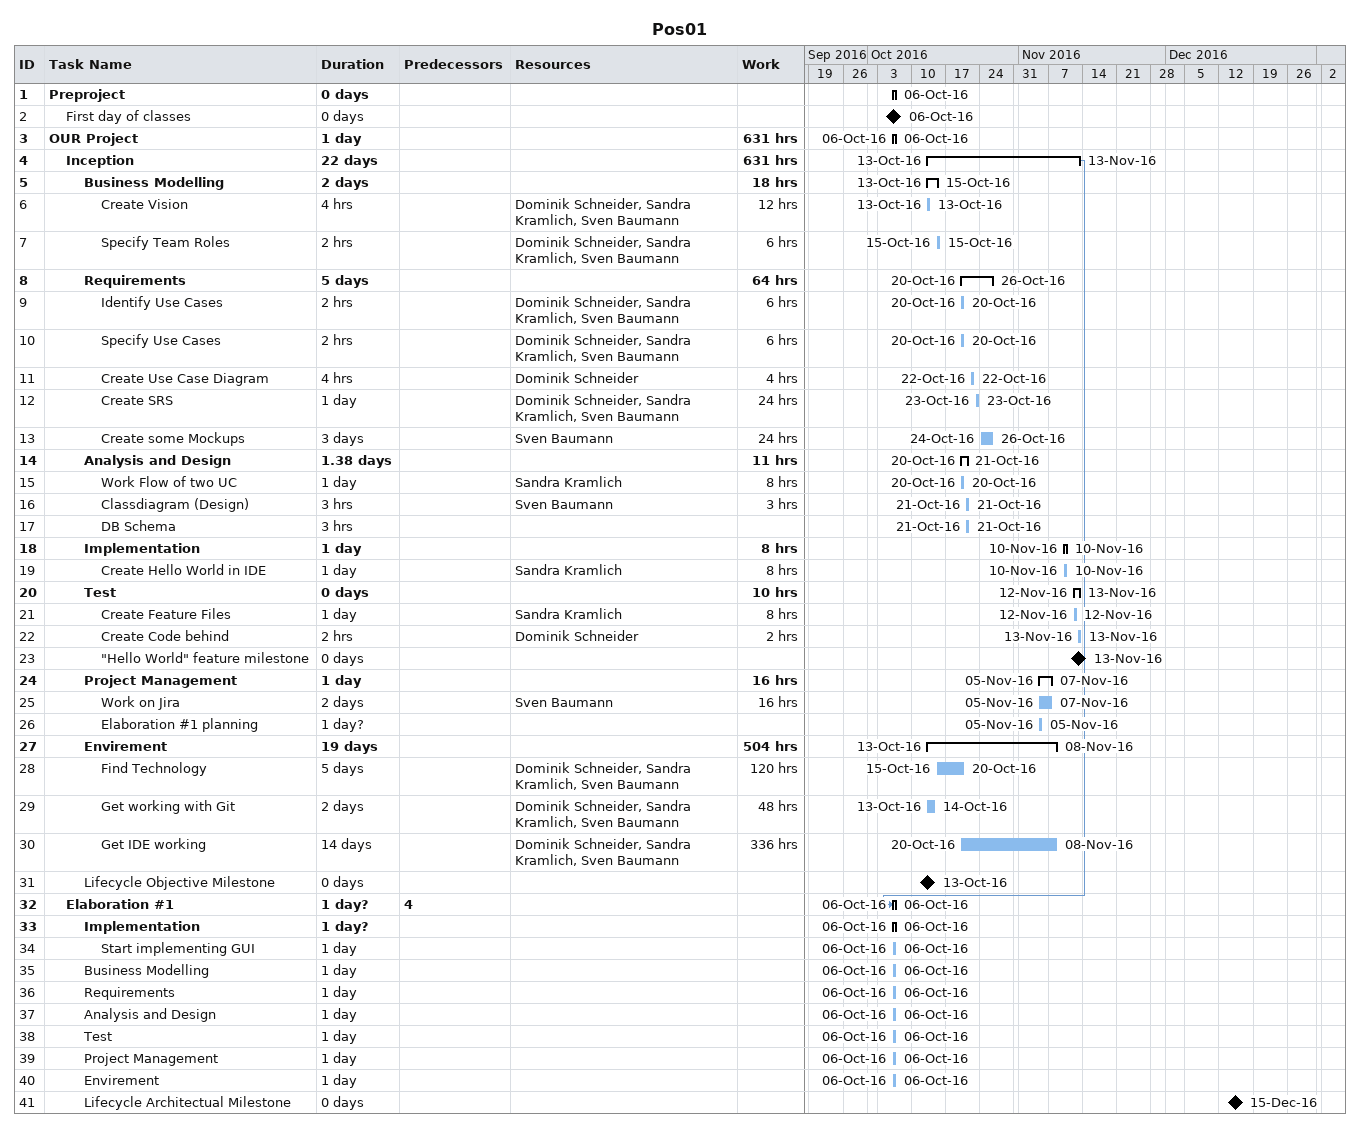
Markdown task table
Pos01

| ID | Level | Task | Duration | Start | Finish | Predecessors | Resources | Work (h) |
|---|---|---|---|---|---|---|---|---|
| 1 | 1 | **Preproject** | 0d | 2016-10-06 | 2016-10-06 |  |  |  |
| 2 | 2 | First day of classes | 0d | 2016-10-06 | 2016-10-06 |  |  |  |
| 3 | 1 | **OUR Project** | 1d | 2016-10-06 | 2016-10-06 |  |  | 631 |
| 4 | 2 | **Inception** | 22d | 2016-10-13 | 2016-11-13 |  |  | 631 |
| 5 | 3 | **Business Modelling** | 2d | 2016-10-13 | 2016-10-15 |  |  | 18 |
| 6 | 4 | Create Vision | 4h | 2016-10-13 | 2016-10-13 |  | Dominik Schneider, Sandra Kramlich, Sven Baumann | 12 |
| 7 | 4 | Specify Team Roles | 2h | 2016-10-15 | 2016-10-15 |  | Dominik Schneider, Sandra Kramlich, Sven Baumann | 6 |
| 8 | 3 | **Requirements** | 5d | 2016-10-20 | 2016-10-26 |  |  | 64 |
| 9 | 4 | Identify Use Cases | 2h | 2016-10-20 | 2016-10-20 |  | Dominik Schneider, Sandra Kramlich, Sven Baumann | 6 |
| 10 | 4 | Specify Use Cases | 2h | 2016-10-20 | 2016-10-20 |  | Dominik Schneider, Sandra Kramlich, Sven Baumann | 6 |
| 11 | 4 | Create Use Case Diagram | 4h | 2016-10-22 | 2016-10-22 |  | Dominik Schneider | 4 |
| 12 | 4 | Create SRS | 1d | 2016-10-23 | 2016-10-23 |  | Dominik Schneider, Sandra Kramlich, Sven Baumann | 24 |
| 13 | 4 | Create some Mockups | 3d | 2016-10-24 | 2016-10-26 |  | Sven Baumann | 24 |
| 14 | 3 | **Analysis and Design** | 1.38d | 2016-10-20 | 2016-10-21 |  |  | 11 |
| 15 | 4 | Work Flow of two UC | 1d | 2016-10-20 | 2016-10-20 |  | Sandra Kramlich | 8 |
| 16 | 4 | Classdiagram (Design) | 3h | 2016-10-21 | 2016-10-21 |  | Sven Baumann | 3 |
| 17 | 4 | DB Schema | 3h | 2016-10-21 | 2016-10-21 |  |  |  |
| 18 | 3 | **Implementation** | 1d | 2016-11-10 | 2016-11-10 |  |  | 8 |
| 19 | 4 | Create Hello World in IDE | 1d | 2016-11-10 | 2016-11-10 |  | Sandra Kramlich | 8 |
| 20 | 3 | **Test** | 0d | 2016-11-12 | 2016-11-13 |  |  | 10 |
| 21 | 4 | Create Feature Files | 1d | 2016-11-12 | 2016-11-12 |  | Sandra Kramlich | 8 |
| 22 | 4 | Create Code behind | 2h | 2016-11-13 | 2016-11-13 |  | Dominik Schneider | 2 |
| 23 | 4 | "Hello World" feature milestone | 0d | 2016-11-13 | 2016-11-13 |  |  |  |
| 24 | 3 | **Project Management** | 1d | 2016-11-05 | 2016-11-07 |  |  | 16 |
| 25 | 4 | Work on Jira | 2d | 2016-11-05 | 2016-11-07 |  | Sven Baumann | 16 |
| 26 | 4 | Elaboration #1 planning | 1d? | 2016-11-05 | 2016-11-05 |  |  |  |
| 27 | 3 | **Envirement** | 19d | 2016-10-13 | 2016-11-08 |  |  | 504 |
| 28 | 4 | Find Technology | 5d | 2016-10-15 | 2016-10-20 |  | Dominik Schneider, Sandra Kramlich, Sven Baumann | 120 |
| 29 | 4 | Get working with Git | 2d | 2016-10-13 | 2016-10-14 |  | Dominik Schneider, Sandra Kramlich, Sven Baumann | 48 |
| 30 | 4 | Get IDE working | 14d | 2016-10-20 | 2016-11-08 |  | Dominik Schneider, Sandra Kramlich, Sven Baumann | 336 |
| 31 | 3 | Lifecycle Objective Milestone | 0d | 2016-10-13 | 2016-10-13 |  |  |  |
| 32 | 2 | **Elaboration #1** | 1d? | 2016-10-06 | 2016-10-06 | 4 |  |  |
| 33 | 3 | **Implementation** | 1d? | 2016-10-06 | 2016-10-06 |  |  |  |
| 34 | 4 | Start implementing GUI | 1d | 2016-10-06 | 2016-10-06 |  |  |  |
| 35 | 3 | Business Modelling | 1d | 2016-10-06 | 2016-10-06 |  |  |  |
| 36 | 3 | Requirements | 1d | 2016-10-06 | 2016-10-06 |  |  |  |
| 37 | 3 | Analysis and Design | 1d | 2016-10-06 | 2016-10-06 |  |  |  |
| 38 | 3 | Test | 1d | 2016-10-06 | 2016-10-06 |  |  |  |
| 39 | 3 | Project Management | 1d | 2016-10-06 | 2016-10-06 |  |  |  |
| 40 | 3 | Envirement | 1d | 2016-10-06 | 2016-10-06 |  |  |  |
| 41 | 3 | Lifecycle Architectual Milestone | 0d | 2016-12-15 | 2016-12-15 |  |  |  |
